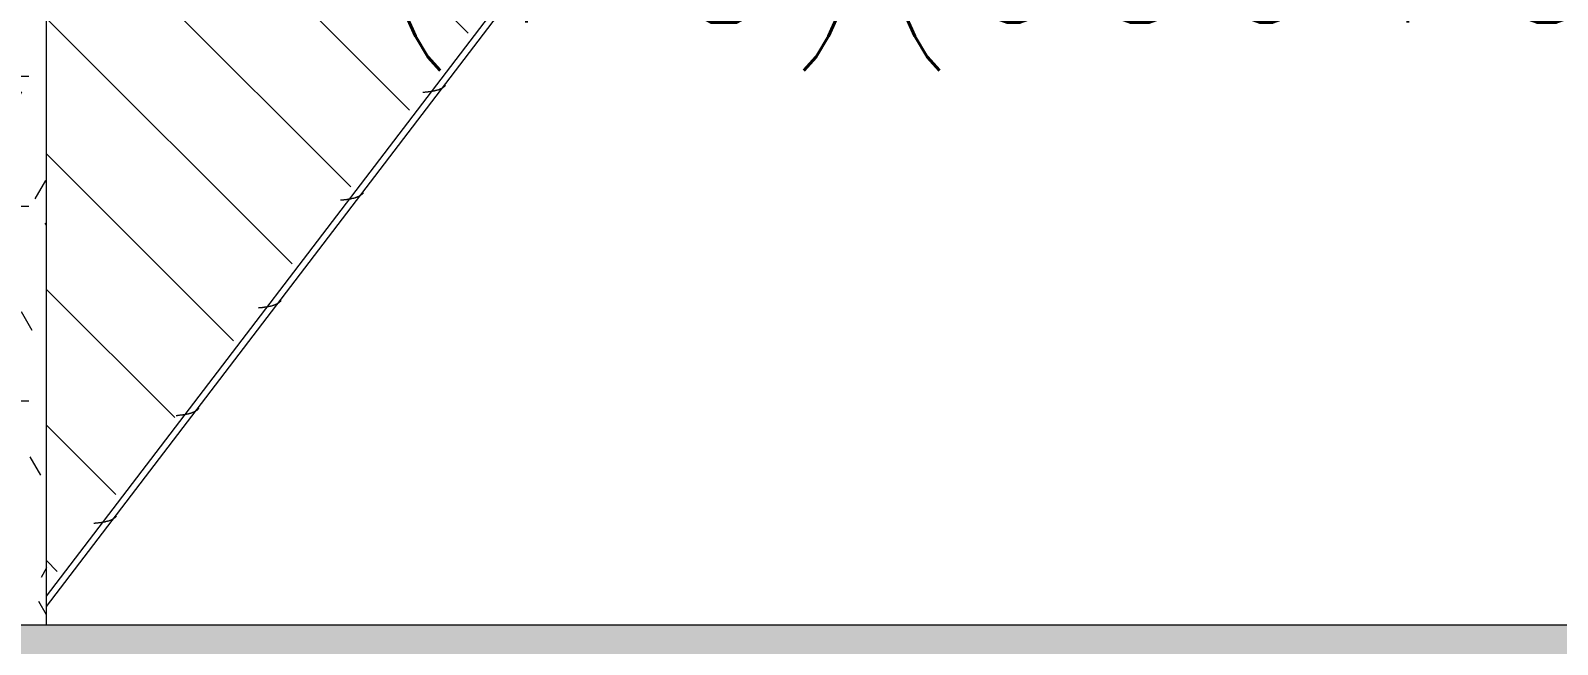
# Model space of a CAD drawing. Extents: x -10459 to 16942, y -13088 to 14608.
# Drawn here: x 4974.5 to 5094, y 2961.7 to 3009.7 of the extents above; entities that cross this region are included whole.
import ezdxf
from ezdxf.enums import TextEntityAlignment as Align

# ---------------------------------------------------------------- set-up
doc = ezdxf.new("R2010")
doc.units = 0
doc.header["$LTSCALE"] = 30
doc.header["$MEASUREMENT"] = 0
doc.linetypes.add("EJE1-1'$0$RLE-PROYECCION", pattern=[0.71438, 0.47625, -0.23813])
doc.layers.get('0').update_dxf_attribs({"linetype": 'CONTINUOUS'})
doc.layers.add("EJE1-1'$0$RLA-ACHURADO", color=30, linetype="EJE1-1'$0$RLE-PROYECCION", lineweight=15, transparency=0.7)
doc.layers.add("EJE1-1'$0$RLA-CONTORNO", color=30, linetype='CONTINUOUS', lineweight=15)
doc.layers.add("EJE1-1'$0$RLA-FE", color=7, linetype='CONTINUOUS')
doc.styles.add("EJE1-1'$0$RomanS", font='romans.shx', dxfattribs={"height": 11.25})
pattern_1 = [(0, (-234.281, -2576.79), (20.32, 5.08), [1.676, -13.564, 1.676, -13.564, -81.28]), (0, (-234.281, -2576.79), (20.32, 5.08), [-30.48, 1.676, -28.804, 1.676, -13.564, -35.56]), (0, (-234.281, -2576.79), (20.32, 5.08), [-76.2, 1.676, -8.484, 1.676, -23.724]), (120, (-226.661, -2574.25), (-14.559409, 15.057636), [1.676, -13.564, 1.676, -13.564, -81.28]), (120, (-226.661, -2574.25), (-14.559409, 15.057636), [-30.48, 1.676, -28.804, 1.676, -13.564, -35.56]), (120, (-226.661, -2574.25), (-14.559409, 15.057636), [-76.2, 1.676, -8.484, 1.676, -23.724]), (240, (-224.121, -2564.09), (-5.760591, -20.137636), [1.676, -13.564, 1.676, -13.564, -81.28]), (240, (-224.121, -2564.09), (-5.760591, -20.137636), [-30.48, 1.676, -28.804, 1.676, -13.564, -35.56]), (240, (-224.121, -2564.09), (-5.760591, -20.137636), [-76.2, 1.676, -8.484, 1.676, -23.724])]

# ---------------------------------------------------------------- blocks, each defined once
blk = doc.blocks.new("EJE1-1'$0$FP_8-EJE 1-1_")
at = {"layer": "EJE1-1'$0$RLA-CONTORNO"}
for p, q in [((2140.48, 788.47), (2345.48, 1057.01)), ((2171.19, 828.91), (2171.16, 828.9)), ((2171.22, 828.93), (2171.19, 828.91)), ((2171.24, 828.94), (2171.22, 828.93)), ((2171.27, 828.95), (2171.24, 828.94)), ((2171.29, 828.96), (2171.27, 828.95)), ((2171.32, 828.97), (2171.29, 828.96)), ((2171.34, 828.98), (2171.32, 828.97)), ((2171.37, 829), (2171.34, 828.98)), ((2171.39, 829.01), (2171.37, 829)), ((2171.41, 829.02), (2171.39, 829.01)), ((2171.44, 829.04), (2171.41, 829.02)), ((2171.46, 829.05), (2171.44, 829.04)), ((2171.48, 829.06), (2171.46, 829.05)), ((2171.5, 829.08), (2171.48, 829.06)), ((2171.52, 829.09), (2171.5, 829.08)), ((2171.54, 829.11), (2171.52, 829.09)), ((2171.56, 829.12), (2171.54, 829.11)), ((2171.58, 829.14), (2171.56, 829.12)), ((2171.6, 829.16), (2171.58, 829.14)), ((2171.62, 829.17), (2171.6, 829.16)), ((2171.63, 829.19), (2171.62, 829.17)), ((2171.65, 829.21), (2171.63, 829.19)), ((2171.67, 829.23), (2171.65, 829.21)), ((2171.68, 829.25), (2171.67, 829.23)), ((2171.7, 829.27), (2171.68, 829.25)), ((2169.96, 828.68), (2169.92, 828.68)), ((2169.99, 828.69), (2169.96, 828.68)), ((2170.03, 828.69), (2169.99, 828.69)), ((2170.06, 828.69), (2170.03, 828.69)), ((2170.1, 828.7), (2170.06, 828.69)), ((2170.13, 828.7), (2170.1, 828.7)), ((2170.17, 828.71), (2170.13, 828.7)), ((2170.2, 828.71), (2170.17, 828.71)), ((2170.24, 828.71), (2170.2, 828.71)), ((2170.27, 828.72), (2170.24, 828.71)), ((2170.31, 828.72), (2170.27, 828.72)), ((2170.34, 828.73), (2170.31, 828.72)), ((2170.38, 828.73), (2170.34, 828.73)), ((2170.41, 828.74), (2170.38, 828.73)), ((2170.45, 828.74), (2170.41, 828.74)), ((2170.48, 828.75), (2170.45, 828.74)), ((2170.51, 828.75), (2170.48, 828.75)), ((2170.55, 828.76), (2170.51, 828.75)), ((2170.58, 828.76), (2170.55, 828.76)), ((2170.62, 828.77), (2170.58, 828.76)), ((2170.65, 828.77), (2170.62, 828.77)), ((2170.68, 828.78), (2170.65, 828.77)), ((2170.71, 828.78), (2170.68, 828.78)), ((2170.75, 828.79), (2170.71, 828.78)), ((2170.78, 828.8), (2170.75, 828.79)), ((2170.81, 828.8), (2170.78, 828.8)), ((2170.84, 828.81), (2170.81, 828.8)), ((2170.87, 828.82), (2170.84, 828.81)), ((2170.9, 828.83), (2170.87, 828.82)), ((2170.93, 828.83), (2170.9, 828.83)), ((2170.96, 828.84), (2170.93, 828.83)), ((2170.99, 828.85), (2170.96, 828.84)), ((2171.02, 828.86), (2170.99, 828.85)), ((2171.05, 828.87), (2171.02, 828.86)), ((2171.08, 828.88), (2171.05, 828.87)), ((2171.11, 828.88), (2171.08, 828.88)), ((2171.13, 828.89), (2171.11, 828.88)), ((2171.16, 828.9), (2171.13, 828.89)), ((2164.91, 820.55), (2164.88, 820.54)), ((2164.93, 820.57), (2164.91, 820.55)), ((2164.96, 820.58), (2164.93, 820.57)), ((2164.98, 820.59), (2164.96, 820.58)), ((2165, 820.61), (2164.98, 820.59)), ((2165.02, 820.62), (2165, 820.61)), ((2165.04, 820.64), (2165.02, 820.62)), ((2165.07, 820.65), (2165.04, 820.64)), ((2165.09, 820.67), (2165.07, 820.65)), ((2165.11, 820.68), (2165.09, 820.67)), ((2165.13, 820.7), (2165.11, 820.68)), ((2165.15, 820.71), (2165.13, 820.7)), ((2165.16, 820.73), (2165.15, 820.71)), ((2165.18, 820.75), (2165.16, 820.73)), ((2165.2, 820.76), (2165.18, 820.75)), ((2165.22, 820.78), (2165.2, 820.76)), ((2165.23, 820.8), (2165.22, 820.78)), ((2165.25, 820.82), (2165.23, 820.8)), ((2165.27, 820.84), (2165.25, 820.82)), ((2163.52, 820.25), (2163.49, 820.25)), ((2163.56, 820.26), (2163.52, 820.25)), ((2163.59, 820.26), (2163.56, 820.26)), ((2163.63, 820.27), (2163.59, 820.26)), ((2163.66, 820.27), (2163.63, 820.27)), ((2163.7, 820.27), (2163.66, 820.27)), ((2163.74, 820.28), (2163.7, 820.27)), ((2163.77, 820.28), (2163.74, 820.28)), ((2163.81, 820.29), (2163.77, 820.28)), ((2163.84, 820.29), (2163.81, 820.29)), ((2163.88, 820.29), (2163.84, 820.29)), ((2163.91, 820.3), (2163.88, 820.29)), ((2163.94, 820.3), (2163.91, 820.3)), ((2163.98, 820.31), (2163.94, 820.3)), ((2164.01, 820.31), (2163.98, 820.31)), ((2164.05, 820.32), (2164.01, 820.31)), ((2164.08, 820.32), (2164.05, 820.32)), ((2164.11, 820.33), (2164.08, 820.32)), ((2164.15, 820.33), (2164.11, 820.33)), ((2164.18, 820.34), (2164.15, 820.33)), ((2164.21, 820.34), (2164.18, 820.34)), ((2164.25, 820.35), (2164.21, 820.34)), ((2164.28, 820.36), (2164.25, 820.35)), ((2164.31, 820.36), (2164.28, 820.36)), ((2164.34, 820.37), (2164.31, 820.36)), ((2164.38, 820.38), (2164.34, 820.37)), ((2164.41, 820.38), (2164.38, 820.38)), ((2164.44, 820.39), (2164.41, 820.38)), ((2164.47, 820.4), (2164.44, 820.39)), ((2164.5, 820.4), (2164.47, 820.4)), ((2164.53, 820.41), (2164.5, 820.4)), ((2164.56, 820.42), (2164.53, 820.41)), ((2164.59, 820.43), (2164.56, 820.42)), ((2164.62, 820.44), (2164.59, 820.43)), ((2164.65, 820.45), (2164.62, 820.44)), ((2164.67, 820.46), (2164.65, 820.45)), ((2164.7, 820.47), (2164.67, 820.46)), ((2164.73, 820.48), (2164.7, 820.47)), ((2164.76, 820.49), (2164.73, 820.48)), ((2164.78, 820.5), (2164.76, 820.49)), ((2164.81, 820.51), (2164.78, 820.5)), ((2164.83, 820.52), (2164.81, 820.51)), ((2164.86, 820.53), (2164.83, 820.52)), ((2164.88, 820.54), (2164.86, 820.53)), ((2158.59, 812.19), (2158.57, 812.18)), ((2158.61, 812.21), (2158.59, 812.19)), ((2158.63, 812.22), (2158.61, 812.21)), ((2158.65, 812.24), (2158.63, 812.22)), ((2158.67, 812.25), (2158.65, 812.24)), ((2158.69, 812.27), (2158.67, 812.25)), ((2158.71, 812.28), (2158.69, 812.27)), ((2158.73, 812.3), (2158.71, 812.28)), ((2158.75, 812.32), (2158.73, 812.3)), ((2158.77, 812.34), (2158.75, 812.32)), ((2158.78, 812.35), (2158.77, 812.34)), ((2158.8, 812.37), (2158.78, 812.35)), ((2158.82, 812.39), (2158.8, 812.37)), ((2158.83, 812.41), (2158.82, 812.39)), ((2157.09, 811.83), (2157.05, 811.82)), ((2157.12, 811.83), (2157.09, 811.83)), ((2157.16, 811.83), (2157.12, 811.83)), ((2157.2, 811.84), (2157.16, 811.83)), ((2157.23, 811.84), (2157.2, 811.84)), ((2157.27, 811.85), (2157.23, 811.84)), ((2157.3, 811.85), (2157.27, 811.85)), ((2157.34, 811.85), (2157.3, 811.85)), ((2157.37, 811.86), (2157.34, 811.85)), ((2157.41, 811.86), (2157.37, 811.86)), ((2157.44, 811.87), (2157.41, 811.86)), ((2157.48, 811.87), (2157.44, 811.87)), ((2157.51, 811.87), (2157.48, 811.87)), ((2157.54, 811.88), (2157.51, 811.87)), ((2157.58, 811.88), (2157.54, 811.88)), ((2157.61, 811.89), (2157.58, 811.88)), ((2157.65, 811.89), (2157.61, 811.89)), ((2157.68, 811.9), (2157.65, 811.89)), ((2157.71, 811.9), (2157.68, 811.9)), ((2157.75, 811.91), (2157.71, 811.9)), ((2157.78, 811.92), (2157.75, 811.91)), ((2157.81, 811.92), (2157.78, 811.92)), ((2157.85, 811.93), (2157.81, 811.92)), ((2157.88, 811.93), (2157.85, 811.93)), ((2157.91, 811.94), (2157.88, 811.93)), ((2157.94, 811.95), (2157.91, 811.94)), ((2157.97, 811.95), (2157.94, 811.95)), ((2158, 811.96), (2157.97, 811.95)), ((2158.03, 811.97), (2158, 811.96)), ((2158.06, 811.98), (2158.03, 811.97)), ((2158.09, 811.98), (2158.06, 811.98)), ((2158.12, 811.99), (2158.09, 811.98)), ((2158.15, 812), (2158.12, 811.99)), ((2158.18, 812.01), (2158.15, 812)), ((2158.21, 812.02), (2158.18, 812.01)), ((2158.24, 812.03), (2158.21, 812.02)), ((2158.27, 812.04), (2158.24, 812.03)), ((2158.29, 812.05), (2158.27, 812.04)), ((2158.32, 812.06), (2158.29, 812.05)), ((2158.35, 812.07), (2158.32, 812.06)), ((2158.37, 812.08), (2158.35, 812.07)), ((2158.4, 812.09), (2158.37, 812.08)), ((2158.43, 812.1), (2158.4, 812.09)), ((2158.45, 812.11), (2158.43, 812.1)), ((2158.47, 812.13), (2158.45, 812.11)), ((2158.5, 812.14), (2158.47, 812.13)), ((2158.52, 812.15), (2158.5, 812.14)), ((2158.54, 812.17), (2158.52, 812.15)), ((2158.57, 812.18), (2158.54, 812.17)), ((2152.26, 803.84), (2152.24, 803.82)), ((2152.28, 803.86), (2152.26, 803.84)), ((2152.3, 803.87), (2152.28, 803.86)), ((2152.31, 803.89), (2152.3, 803.87)), ((2152.33, 803.91), (2152.31, 803.89)), ((2152.35, 803.93), (2152.33, 803.91)), ((2152.37, 803.94), (2152.35, 803.93)), ((2152.38, 803.96), (2152.37, 803.94)), ((2152.4, 803.98), (2152.38, 803.96)), ((2150.65, 803.4), (2150.62, 803.39)), ((2150.69, 803.4), (2150.65, 803.4)), ((2150.73, 803.41), (2150.69, 803.4)), ((2150.76, 803.41), (2150.73, 803.41)), ((2150.8, 803.41), (2150.76, 803.41)), ((2150.83, 803.42), (2150.8, 803.41)), ((2150.87, 803.42), (2150.83, 803.42)), ((2150.9, 803.43), (2150.87, 803.42)), ((2150.94, 803.43), (2150.9, 803.43)), ((2150.97, 803.43), (2150.94, 803.43)), ((2151.01, 803.44), (2150.97, 803.43)), ((2151.04, 803.44), (2151.01, 803.44)), ((2151.08, 803.45), (2151.04, 803.44)), ((2151.11, 803.45), (2151.08, 803.45)), ((2151.15, 803.46), (2151.11, 803.45)), ((2151.18, 803.46), (2151.15, 803.46)), ((2151.21, 803.47), (2151.18, 803.46)), ((2151.25, 803.47), (2151.21, 803.47)), ((2151.28, 803.48), (2151.25, 803.47)), ((2151.31, 803.48), (2151.28, 803.48)), ((2151.35, 803.49), (2151.31, 803.48)), ((2151.38, 803.49), (2151.35, 803.49)), ((2151.41, 803.5), (2151.38, 803.49)), ((2151.44, 803.51), (2151.41, 803.5)), ((2151.48, 803.51), (2151.44, 803.51)), ((2151.51, 803.52), (2151.48, 803.51)), ((2151.54, 803.53), (2151.51, 803.52)), ((2151.57, 803.53), (2151.54, 803.53)), ((2151.6, 803.54), (2151.57, 803.53)), ((2151.63, 803.55), (2151.6, 803.54)), ((2151.66, 803.56), (2151.63, 803.55)), ((2151.69, 803.56), (2151.66, 803.56)), ((2151.72, 803.57), (2151.69, 803.56)), ((2151.75, 803.58), (2151.72, 803.57)), ((2151.78, 803.59), (2151.75, 803.58)), ((2151.81, 803.6), (2151.78, 803.59)), ((2151.83, 803.61), (2151.81, 803.6)), ((2151.86, 803.62), (2151.83, 803.61)), ((2151.89, 803.63), (2151.86, 803.62)), ((2151.91, 803.64), (2151.89, 803.63)), ((2151.94, 803.65), (2151.91, 803.64)), ((2151.97, 803.66), (2151.94, 803.65)), ((2151.99, 803.67), (2151.97, 803.66)), ((2152.02, 803.69), (2151.99, 803.67)), ((2152.04, 803.7), (2152.02, 803.69)), ((2152.06, 803.71), (2152.04, 803.7)), ((2152.09, 803.72), (2152.06, 803.71)), ((2152.11, 803.74), (2152.09, 803.72)), ((2152.13, 803.75), (2152.11, 803.74)), ((2152.16, 803.77), (2152.13, 803.75)), ((2152.18, 803.78), (2152.16, 803.77)), ((2152.2, 803.79), (2152.18, 803.78)), ((2152.22, 803.81), (2152.2, 803.79)), ((2152.24, 803.82), (2152.22, 803.81)), ((2145.9, 795.48), (2145.88, 795.46)), ((2145.92, 795.5), (2145.9, 795.48)), ((2145.93, 795.52), (2145.92, 795.5)), ((2145.95, 795.53), (2145.93, 795.52)), ((2145.96, 795.55), (2145.95, 795.53)), ((2144.22, 794.97), (2144.19, 794.97)), ((2144.26, 794.97), (2144.22, 794.97)), ((2144.29, 794.98), (2144.26, 794.97)), ((2144.33, 794.98), (2144.29, 794.98)), ((2144.36, 794.99), (2144.33, 794.98)), ((2144.4, 794.99), (2144.36, 794.99)), ((2144.43, 794.99), (2144.4, 794.99)), ((2144.47, 795), (2144.43, 794.99)), ((2144.5, 795), (2144.47, 795)), ((2144.54, 795.01), (2144.5, 795)), ((2144.57, 795.01), (2144.54, 795.01)), ((2144.61, 795.01), (2144.57, 795.01)), ((2144.64, 795.02), (2144.61, 795.01)), ((2144.68, 795.02), (2144.64, 795.02)), ((2144.71, 795.03), (2144.68, 795.02)), ((2144.75, 795.03), (2144.71, 795.03)), ((2144.78, 795.04), (2144.75, 795.03)), ((2144.81, 795.04), (2144.78, 795.04)), ((2144.85, 795.05), (2144.81, 795.04)), ((2144.88, 795.05), (2144.85, 795.05)), ((2144.91, 795.06), (2144.88, 795.05)), ((2144.95, 795.07), (2144.91, 795.06)), ((2144.98, 795.07), (2144.95, 795.07)), ((2145.01, 795.08), (2144.98, 795.07)), ((2145.04, 795.08), (2145.01, 795.08)), ((2145.07, 795.09), (2145.04, 795.08)), ((2145.1, 795.1), (2145.07, 795.09)), ((2145.14, 795.11), (2145.1, 795.1)), ((2145.17, 795.11), (2145.14, 795.11)), ((2145.2, 795.12), (2145.17, 795.11)), ((2145.23, 795.13), (2145.2, 795.12)), ((2145.26, 795.14), (2145.23, 795.13)), ((2145.29, 795.15), (2145.26, 795.14)), ((2145.31, 795.15), (2145.29, 795.15)), ((2145.34, 795.16), (2145.31, 795.15)), ((2145.37, 795.17), (2145.34, 795.16)), ((2145.4, 795.18), (2145.37, 795.17)), ((2145.43, 795.19), (2145.4, 795.18)), ((2145.45, 795.2), (2145.43, 795.19)), ((2145.48, 795.21), (2145.45, 795.2)), ((2145.51, 795.22), (2145.48, 795.21)), ((2145.53, 795.23), (2145.51, 795.22)), ((2145.56, 795.25), (2145.53, 795.23)), ((2145.58, 795.26), (2145.56, 795.25)), ((2145.61, 795.27), (2145.58, 795.26)), ((2145.63, 795.28), (2145.61, 795.27)), ((2145.65, 795.3), (2145.63, 795.28)), ((2145.68, 795.31), (2145.65, 795.3)), ((2145.7, 795.32), (2145.68, 795.31)), ((2145.72, 795.34), (2145.7, 795.32)), ((2145.74, 795.35), (2145.72, 795.34)), ((2145.76, 795.37), (2145.74, 795.35)), ((2145.78, 795.38), (2145.76, 795.37)), ((2145.81, 795.4), (2145.78, 795.38)), ((2145.82, 795.41), (2145.81, 795.4)), ((2145.84, 795.43), (2145.82, 795.41)), ((2145.86, 795.45), (2145.84, 795.43)), ((2145.88, 795.46), (2145.86, 795.45))]:
    blk.add_line(p, q, dxfattribs=at)
blk = doc.blocks.new("EJE1-1'$0$RLA-VIGAS-CAJONES - V_M_ 300x300x5-397230-EJE 1-1_")
at = {"layer": "EJE1-1'$0$RLA-CONTORNO"}
blk.add_line((2140.48, 789.29), (2345.48, 1057.83), dxfattribs=at)
blk = doc.blocks.new('*U169')
at = {"layer": "EJE1-1'$0$RLA-FE", "color": 3, "style": "EJE1-1'$0$RomanS", "flags": 8}
for tag, p in [('F=', (361.1, 58.14)), ('NUM', (375.51, 58.14))]:
    blk.add_attdef(tag, text='', height=11.25, dxfattribs=at).set_placement(p, align=Align.RIGHT)
at = {"layer": "EJE1-1'$0$RLA-FE", "color": 3, "style": "EJE1-1'$0$RomanS"}
for tag, p, flags in [('PHI', (379.4, 58.36), 12), ('DIAM', (389.26, 58.14), 12), ('MINUS', (411.28, 58.14), 13), ('MARK', (424.67, 58.14), 13), ('TEXTO_FE1', (427.97, 58.14), 8), ('TEXTO_FE2', (495.49, 58.16), 8), ('TIPO', (473.8, -57.92), 13), ('NVECES', (459.93, -76.86), 13), ('NUMFE', (463.86, -96.62), 13), ('CAPA', (472.06, -115.74), 13), ('DESPLAZA', (277.18, -134.17), 13), ('ESPACIO', (283.22, -152.53), 13), ('CANT', (297.06, -171.33), 13)]:
    blk.add_attdef(tag, p, '', height=11.25, dxfattribs=dict(at, flags=flags))
blk = doc.blocks.new("EJE1-1'")
at = {"layer": "EJE1-1'$0$RLA-ACHURADO"}
h = blk.add_hatch(dxfattribs=at)
h.set_pattern_fill('SAND - DENSE', color=256, style=0, pattern_type=2)
h.set_pattern_definition(pattern_1)
h.paths.add_polyline_path([(2119.733, 787), (2140.481, 787), (2140.481, 1171), (2135.481, 1171), (2135.481, 1103), (2075.481, 1103), (2075.481, 1168), (2070.481, 1168), (2070.481, 787)], flags=0)
h = blk.add_hatch(dxfattribs=at)
h.set_pattern_fill('RLE-ELEMENTOS METALICOS', color=256, style=0, pattern_type=2)
h.set_pattern_definition([(135, (-234.281, -2576.79), (-5.303301, -5.303301), [])])
h.paths.add_polyline_path([(2140.484, 790.118), (2345.481, 1058.653), (2345.481, 1103), (2344.108, 1103), (2140.484, 836.262), (2140.484, 815.02)], flags=0)
h = blk.add_hatch(dxfattribs=at)
h.set_pattern_fill('SAND - DENSE', color=256, style=0, pattern_type=2)
h.set_pattern_definition(pattern_1)
h.paths.add_polyline_path([(2720.477, 775), (2720.477, 787), (2135.481, 787), (2135.481, 775), (2636.786, 775)], flags=0)
at = {"layer": "EJE1-1'$0$RLA-CONTORNO"}
for p, q in [((2140.481, 787), (2140.481, 1171)), ((2720.477, 787), (-2429.52, 787))]:
    blk.add_line(p, q, dxfattribs=at)
for name in ["EJE1-1'$0$RLA-VIGAS-CAJONES - V_M_ 300x300x5-397230-EJE 1-1_", "EJE1-1'$0$FP_8-EJE 1-1_"]:
    blk.add_blockref(name, (0, 0), dxfattribs=at)
at = {"layer": "EJE1-1'$0$RLA-FE"}
ref = blk.add_blockref('*U169', (1670.478, 776), dxfattribs=at)
ref.add_attrib('TEXTO_FE2', '(1°C)(950+50)', (2165.972, 834.16), dxfattribs={"color": 3, "height": 11.25, "style": "EJE1-1'$0$RomanS"})

msp = doc.modelspace()

# ---------------------------------------------------------------- block references
msp.add_blockref("EJE1-1'", (2835.3, 2176.19))

doc.saveas('drawing.dxf')
